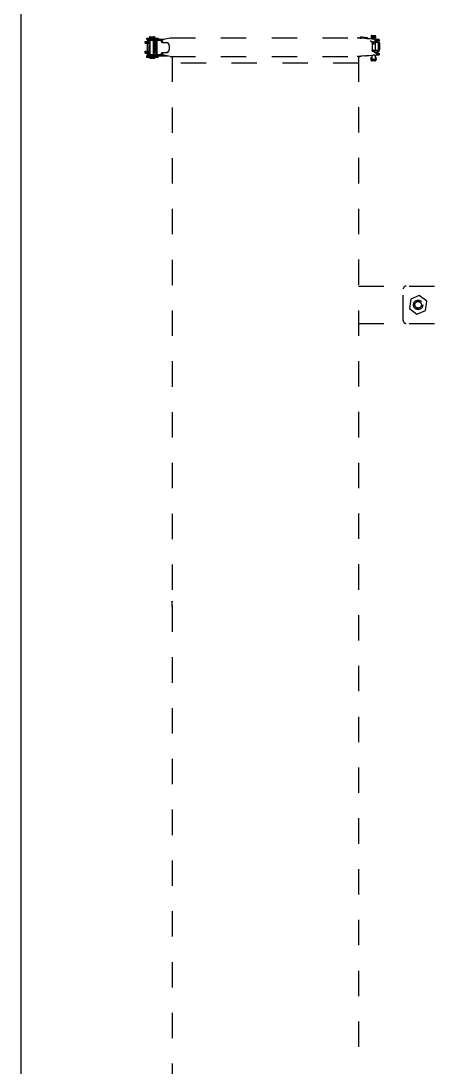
# Model space of a CAD drawing. Header units: millimetres. Extents: x 581 to 3895, y 0 to 3492.
# Drawn here: x 581 to 1037, y 777 to 1899 of the extents above; entities that cross this region are included whole.
import ezdxf

# ---------------------------------------------------------------- set-up
doc = ezdxf.new("R2010")
doc.units = ezdxf.units.MM
doc.header["$LTSCALE"] = 272.25
doc.linetypes.add('DOT', pattern=[0.2, 0.1, -0.1])
doc.layers.get('0').update_dxf_attribs({"linetype": 'CONTINUOUS'})

msp = doc.modelspace()

# ---------------------------------------------------------------- linework, layer by layer
msp.add_line((580.651, 3491.548), (580.651, 0))
at = {"linetype": 'DOT'}
for p, q in [((713.951, 1875.259), (713.951, 1876.759)), ((713.951, 1876.759), (719.485, 1876.759)), ((714.06, 1875.259), (713.951, 1875.259)), ((714.06, 1875.034), (714.06, 1876.234)), ((714.061, 1876.234), (719.485, 1876.234)), ((714.061, 1875.034), (719.485, 1875.034)), ((715.235, 1880.434), (715.235, 1879.234)), ((715.235, 1880.434), (727.87, 1880.434)), ((721.161, 1879.234), (715.235, 1879.234)), ((716.216, 1874.645), (716.216, 1866.259)), ((716.565, 1877.746), (716.565, 1879.234)), ((730.424, 1877.746), (716.565, 1877.746)), ((717.783, 1875.034), (717.783, 1866.259)), ((718.201, 1876.759), (718.201, 1877.746)), ((718.201, 1866.259), (718.201, 1875.034)), ((718.485, 1880.834), (718.485, 1880.684)), ((723.935, 1880.634), (718.535, 1880.634)), ((719.12, 1880.634), (719.12, 1880.484)), ((719.485, 1881.834), (722.985, 1881.834)), ((719.485, 1880.434), (719.485, 1880.584)), ((719.485, 1862.746), (719.485, 1877.746)), ((721.161, 1879.246), (731.612, 1879.246)), ((722.985, 1880.434), (722.985, 1880.584)), ((722.985, 1862.746), (722.985, 1877.746)), ((722.985, 1876.759), (726.349, 1876.759)), ((724.387, 1875.259), (722.985, 1875.259)), ((724.387, 1875.034), (722.985, 1875.034)), ((723.62, 1881.634), (723.585, 1881.634)), ((723.62, 1866.259), (723.62, 1875.034)), ((723.985, 1880.834), (723.985, 1880.684)), ((724.387, 1866.259), (724.387, 1875.259)), ((724.62, 1880.634), (724.62, 1880.484)), ((725.564, 1873.648), (725.564, 1867.631)), ((725.908, 1876.759), (725.908, 1875.38)), ((726.288, 1877.478), (726.288, 1876.759)), ((726.349, 1877.246), (726.349, 1863.246)), ((727.87, 1880.434), (727.87, 1879.246)), ((731.156, 1879.246), (731.156, 1877.246)), ((731.744, 1879.234), (734.144, 1879.234)), ((731.842, 1875.746), (738.624, 1875.746)), ((732.346, 1878.839), (740.811, 1880.702)), ((732.525, 1878.246), (732.525, 1877.746)), ((740.811, 1880.702), (941.379, 1880.702)), ((945.297, 1882.103), (945.297, 1880.469)), ((945.297, 1882.103), (951.157, 1880.895)), ((945.297, 1880.469), (946.141, 1880.295)), ((949.406, 1879.946), (945.524, 1880.361)), ((950.182, 1879.866), (949.406, 1879.946)), ((955.084, 1879.488), (953.147, 1879.619)), ((957.222, 1879.345), (955.084, 1879.488)), ((956.393, 1882.118), (956.393, 1882.357)), ((961.393, 1882.118), (956.393, 1882.118)), ((956.393, 1880.56), (956.393, 1880.799)), ((961.393, 1880.56), (956.393, 1880.56)), ((956.744, 1883.118), (961.041, 1883.118)), ((956.744, 1881.56), (961.041, 1881.56)), ((957.093, 1882.118), (957.093, 1881.56)), ((957.093, 1880.56), (957.093, 1879.354)), ((959.375, 1879.204), (957.222, 1879.345)), ((958.005, 1873.439), (962.658, 1877.169)), ((958.005, 1867.631), (958.005, 1873.648)), ((962.514, 1878.381), (958.806, 1875.863)), ((959.375, 1879.204), (959.995, 1879.164)), ((959.736, 1879.18), (960.056, 1879.159)), ((960.947, 1879.11), (959.995, 1879.164)), ((960.693, 1882.118), (960.693, 1881.56)), ((960.693, 1880.56), (960.693, 1879.124)), ((960.693, 1875.58), (960.693, 1866.948)), ((962.676, 1876.9), (960.853, 1875.686)), ((961.899, 1879.063), (960.947, 1879.11)), ((961.247, 1875.948), (962.814, 1875.948)), ((961.393, 1882.118), (961.393, 1882.357)), ((961.393, 1880.56), (961.393, 1880.799)), ((964.72, 1877.339), (963.686, 1877.339)), ((963.702, 1878.939), (964.72, 1878.939)), ((963.814, 1874.948), (963.814, 1867.948)), ((965.032, 1878.95), (965.032, 1877.35)), ((965.414, 1874.948), (965.414, 1867.948)), ((713.951, 1864.759), (713.951, 1866.259)), ((713.951, 1866.259), (719.485, 1866.259)), ((714.06, 1864.759), (713.951, 1864.759)), ((714.06, 1864.234), (714.06, 1865.434)), ((714.061, 1865.434), (719.485, 1865.434)), ((714.061, 1864.234), (719.485, 1864.234)), ((716.439, 1862.622), (716.441, 1862.427)), ((716.565, 1861.246), (716.565, 1862.746)), ((716.565, 1862.746), (730.424, 1862.746)), ((717.451, 1862.884), (717.451, 1863.984)), ((717.501, 1864.034), (719.485, 1864.034)), ((719.485, 1862.834), (717.501, 1862.834)), ((718.201, 1864.084), (718.201, 1864.234)), ((722.985, 1866.259), (724.387, 1866.259)), ((726.349, 1864.759), (722.985, 1864.759)), ((726.176, 1864.234), (722.985, 1864.234)), ((725.908, 1865.899), (725.908, 1864.759)), ((726.234, 1863.94), (726.234, 1864.759)), ((731.156, 1863.246), (731.156, 1861.246)), ((731.842, 1864.746), (738.624, 1864.746)), ((732.525, 1862.746), (732.525, 1862.246)), ((740.811, 1860.577), (732.525, 1862.401)), ((952.647, 1861.627), (954.461, 1861.75)), ((952.647, 1861.626), (953.015, 1861.651)), ((954.102, 1861.725), (956.529, 1861.888)), ((956.125, 1861.861), (958.213, 1861.999)), ((957.093, 1861.925), (957.093, 1857.86)), ((962.658, 1863.703), (958.005, 1867.839)), ((959.48, 1862.082), (958.213, 1861.999)), ((962.588, 1862.952), (958.947, 1865.932)), ((962.814, 1866.948), (959.007, 1866.948)), ((960.21, 1862.13), (959.48, 1862.082)), ((962.539, 1864.416), (960.448, 1865.667)), ((960.693, 1862.155), (960.693, 1857.86)), ((962.814, 1865.348), (960.981, 1865.348)), ((962.676, 1864.379), (961.22, 1865.348)), ((964.709, 1862.339), (963.68, 1862.339)), ((963.729, 1863.939), (964.709, 1863.939)), ((965.021, 1863.929), (965.021, 1862.329)), ((715.235, 1861.234), (715.235, 1860.034)), ((715.235, 1861.234), (737.824, 1861.234)), ((715.235, 1860.034), (727.87, 1860.034)), ((731.612, 1861.246), (716.565, 1861.246)), ((718.735, 1858.884), (718.735, 1859.984)), ((723.685, 1858.834), (718.785, 1858.834)), ((719.37, 1858.684), (719.37, 1858.834)), ((724.32, 1858.634), (719.42, 1858.634)), ((719.485, 1861.234), (719.485, 1861.246)), ((722.985, 1861.234), (722.985, 1861.246)), ((723.735, 1858.884), (723.735, 1859.984)), ((723.735, 1859.834), (724.32, 1859.834)), ((724.37, 1858.684), (724.37, 1859.784)), ((727.87, 1861.234), (727.87, 1860.034)), ((740.811, 1860.577), (941.373, 1860.577)), ((742.829, 1860.577), (742.829, 1276.838)), ((942.829, 1853.388), (742.829, 1853.388)), ((942.829, 1860.735), (942.829, 777.291)), ((949.934, 1861.401), (943.566, 1860.772)), ((943.85, 1860.798), (944.012, 1860.816)), ((949.406, 1861.333), (945.524, 1860.918)), ((951.916, 1861.575), (952.548, 1861.62)), ((952.064, 1861.581), (952.647, 1861.626)), ((955.993, 1859.418), (955.993, 1858.918)), ((955.993, 1859.418), (957.093, 1859.418)), ((955.993, 1857.86), (955.993, 1857.36)), ((955.993, 1857.86), (961.793, 1857.86)), ((960.293, 1855.86), (957.493, 1855.86)), ((960.693, 1859.418), (961.793, 1859.418)), ((961.793, 1859.418), (961.793, 1858.918)), ((961.793, 1857.86), (961.793, 1857.36)), ((942.829, 1614.448), (1768.829, 1614.448)), ((990.829, 1577.448), (990.829, 1611.448)), ((1008.072, 1604.371), (998.858, 1600.486)), ((998.858, 1600.486), (997.615, 1590.564)), ((997.615, 1590.564), (1005.586, 1584.526)), ((942.829, 1574.448), (1768.829, 1574.448)), ((742.829, 1271.038), (742.829, 694.448))]:
    msp.add_line(p, q, dxfattribs=at)
at = {"linetype": 'Continuous'}
for p, q in [((1016.044, 1598.333), (1008.072, 1604.371)), ((1014.801, 1588.411), (1016.044, 1598.333)), ((1005.586, 1584.526), (1014.801, 1588.411)), ((742.83, 1276.835), (742.83, 1276.838)), ((742.83, 1276.838), (742.838, 1276.545)), ((742.836, 1276.552), (742.83, 1276.835)), ((742.838, 1276.545), (742.83, 1276.833)), ((742.84, 1271.427), (742.83, 1271.038)), ((742.832, 1271.119), (742.84, 1271.427)), ((742.837, 1276.552), (742.84, 1276.448)), ((742.858, 1272.302), (742.855, 1272.135)), ((742.855, 1272.135), (742.858, 1272.302))]:
    msp.add_line(p, q, dxfattribs=at)
at = {"linetype": 'DOT'}
for points in [[(716.441, 1878.041), (716.439, 1877.848), (716.437, 1877.699), (716.434, 1877.552), (716.43, 1877.408), (716.426, 1877.266), (716.422, 1877.128), (716.417, 1876.993), (716.411, 1876.861), (716.406, 1876.759)], [(716.565, 1878.566), (716.561, 1878.559), (716.517, 1878.456), (716.483, 1878.35), (716.458, 1878.241), (716.444, 1878.129), (716.44, 1878.041)], [(953.015, 1879.628), (952.66, 1879.652), (952.064, 1879.698), (951.453, 1879.748), (950.825, 1879.804), (950.182, 1879.866)], [(964.693, 1878.969), (963.803, 1878.992), (962.851, 1879.024), (961.899, 1879.063)], [(716.377, 1864.224), (716.385, 1864.109), (716.392, 1863.991), (716.398, 1863.869), (716.405, 1863.743), (716.411, 1863.614), (716.417, 1863.481), (716.422, 1863.345), (716.426, 1863.206), (716.43, 1863.064), (716.434, 1862.919), (716.437, 1862.771), (716.439, 1862.622)], [(716.44, 1862.427), (716.444, 1862.339), (716.458, 1862.228), (716.483, 1862.118), (716.517, 1862.012), (716.561, 1861.91), (716.565, 1861.903)], [(959.48, 1862.082), (959.995, 1862.115), (960.947, 1862.169)], [(960.947, 1862.169), (961.899, 1862.216), (962.851, 1862.255), (963.803, 1862.287), (964.678, 1862.31)], [(949.934, 1861.401), (950.403, 1861.446), (950.918, 1861.493), (951.422, 1861.536), (951.916, 1861.575)]]:
    msp.add_lwpolyline(points, dxfattribs=at)
for radius in [5, 3.5]:
    msp.add_circle((1006.829, 1594.448), radius, dxfattribs=at)
for centre, radius, start, end in [((719.485, 1880.834), 1, 90, 180), ((718.535, 1880.684), 0.05, 180, 270), ((719.17, 1880.484), 0.05, 180, 270), ((719.435, 1880.584), 0.05, 0, 90), ((722.985, 1880.834), 1, 0, 90), ((723.035, 1880.584), 0.05, 90, 180), ((723.62, 1880.634), 1, 0, 90), ((723.935, 1880.684), 0.05, 270, 0), ((724.57, 1880.484), 0.05, 270, 0), ((701.272, 1878.119), 25.016, 358.005096, 358.569022), ((950.229, 1876.39), 4.6, 44.137961, 78.360995), ((957.393, 1882.357), 1, 130.42346, 180), ((957.393, 1880.799), 1, 130.42346, 180), ((953.476, 1873.641), 4.53, 2.226034, 19.381314), ((953.824, 1873.66), 4.181, 359.832413, 2.157219), ((960.393, 1882.357), 1, 0, 49.57654), ((960.393, 1880.799), 1, 0, 49.57654), ((960.865, 1884.431), 7.44, 284.981807, 287.206963), ((962.814, 1874.948), 1, 0, 90), ((960.981, 1884.032), 7.024, 287.264403, 287.964187), ((961.296, 1883.066), 6.008, 287.941502, 289.478142), ((961.791, 1881.673), 4.53, 289.45451, 291.300945), ((963.693, 1889.031), 11.692, 269.15777, 269.964143), ((962.814, 1874.948), 2.6, 0, 66.914312), ((717.501, 1863.984), 0.05, 90, 180), ((717.501, 1862.884), 0.05, 180, 270), ((718.151, 1864.084), 0.05, 270, 0), ((721.456, 1863.501), 4.796, 5.251873, 5.977984), ((716.688, 1863.056), 9.584, 4.844721, 5.290866), ((692.639, 1862.185), 33.65, 1.38044, 1.627674), ((975.583, 1867.7), 17.579, 180.224863, 180.908352), ((962.277, 1863.616), 0.854, 50.392806, 51.850236), ((962.814, 1867.948), 2.6, 270, 0), ((962.814, 1867.948), 1, 270, 0), ((962.359, 1863.716), 0.725, 48.705746, 50.39385), ((963.742, 1851.376), 12.564, 90.056112, 91.061516), ((718.785, 1859.984), 0.05, 90, 180), ((718.785, 1858.884), 0.05, 180, 270), ((719.42, 1858.684), 0.05, 180, 270), ((723.685, 1859.984), 0.05, 0, 90), ((723.685, 1858.884), 0.05, 270, 0), ((724.32, 1859.784), 0.05, 0, 90), ((724.32, 1858.684), 0.05, 270, 0), ((943.175, 1873.751), 12.991, 271.023993, 271.950966), ((943.101, 1875.961), 15.202, 271.949468, 272.76713), ((942.977, 1878.535), 17.779, 272.765855, 273.486116), ((942.785, 1881.676), 20.927, 273.485648, 274.113902), ((942.502, 1885.617), 24.878, 274.112931, 274.655214), ((946.924, 1894.877), 33.618, 276.0638, 276.525732), ((951.301, 1860.222), 1.315, 97.073127, 97.448142), ((957.493, 1858.918), 1.5, 180, 224.851488), ((957.493, 1857.36), 1.5, 180, 270), ((960.293, 1857.36), 1.5, 270, 0), ((960.293, 1858.918), 1.5, 315.148512, 0), ((993.829, 1611.448), 3, 90, 180), ((993.829, 1577.448), 3, 180, 270)]:
    msp.add_arc(centre, radius, start, end, dxfattribs=at)
at = {"linetype": 'Continuous'}
for centre, radius, start, end in [((780.176, 1277.426), 37.351, 181.34212, 181.502014), ((780.044, 1277.423), 37.218, 181.502891, 181.87093), ((648.198, 1274.046), 94.672, 1.309283, 1.453835), ((643.829, 1273.908), 99.042, 358.564306, 358.701419), ((644.065, 1273.903), 98.806, 358.56415, 358.700809), ((645.164, 1273.978), 97.707, 0.713841, 1.308029), ((640.56, 1273.984), 102.312, 358.700341, 358.964082), ((640.626, 1273.983), 102.246, 358.699841, 358.964238), ((643.106, 1273.937), 99.765, 359.061424, 0.001017), ((645.763, 1273.896), 97.108, 359.059473, 359.281593), ((642.542, 1273.931), 100.33, 359.284809, 359.515658), ((642.051, 1273.933), 100.82, 0.003005, 0.717597), ((638.273, 1273.97), 104.598, 359.514201, 359.662445), ((643.232, 1273.946), 99.639, 359.659567, 359.995769)]:
    msp.add_arc(centre, radius, start, end, dxfattribs=at)
at = {"linetype": 'DOT'}
for points in [[(716.216, 1874.645), (716.215, 1874.776), (716.229, 1874.906), (716.247, 1875.034)], [(716.606, 1877.014), (716.595, 1876.928), (716.578, 1876.842), (716.554, 1876.759)], [(725.564, 1873.648), (725.564, 1874.541), (725.847, 1875.47), (726.345, 1876.212)], [(943.408, 1880.517), (943.268, 1880.52), (943.129, 1880.529), (942.991, 1880.548)], [(962.708, 1878.523), (962.645, 1878.473), (962.581, 1878.424), (962.511, 1878.384)], [(962.658, 1877.169), (962.694, 1877.198), (962.741, 1877.242), (962.784, 1877.225)], [(962.676, 1876.9), (962.732, 1876.937), (962.788, 1876.974), (962.838, 1877.018)], [(963.662, 1877.551), (963.589, 1877.514), (963.513, 1877.482), (963.437, 1877.452)], [(963.702, 1878.939), (963.656, 1878.939), (963.61, 1878.94), (963.564, 1878.941)], [(726.345, 1865.067), (725.847, 1865.809), (725.564, 1866.738), (725.564, 1867.631)], [(958.082, 1865.64), (958.054, 1866.234), (958.016, 1866.827), (958.007, 1867.422)], [(962.776, 1864.263), (962.698, 1864.317), (962.62, 1864.372), (962.535, 1864.413)], [(962.588, 1862.952), (962.631, 1862.916), (962.676, 1862.88), (962.715, 1862.84)], [(962.802, 1863.611), (962.747, 1863.626), (962.695, 1863.665), (962.664, 1863.712)], [(962.676, 1864.379), (962.72, 1864.35), (962.764, 1864.321), (962.805, 1864.288)], [(962.802, 1863.611), (962.876, 1863.592), (962.95, 1863.573), (963.023, 1863.547)], [(964.709, 1862.339), (964.781, 1862.339), (964.852, 1862.339), (964.924, 1862.337)], [(943.018, 1860.735), (943.145, 1860.753), (943.273, 1860.763), (943.401, 1860.767)], [(943.566, 1860.772), (943.512, 1860.77), (943.457, 1860.768), (943.402, 1860.767)], [(943.85, 1860.799), (943.755, 1860.788), (943.661, 1860.779), (943.566, 1860.772)], [(944.521, 1860.822), (944.856, 1860.849), (945.19, 1860.882), (945.524, 1860.918)]]:
    msp.add_open_spline(points, degree=3, dxfattribs=at)
for points, knots in [([(716.966, 1876.759), (716.933, 1876.781), (716.812, 1876.865), (716.692, 1876.95), (716.606, 1877.014)], [0, 0, 0, 0, 0.27141573, 1, 1, 1, 1]), ([(725.83, 1877.746), (725.96, 1877.746), (726.231, 1877.645), (726.349, 1877.376), (726.349, 1877.246)], [0, 0, 0, 0, 0.50001754, 1, 1, 1, 1]), ([(726.249, 1876.757), (726.251, 1876.794), (726.261, 1876.958), (726.268, 1877.122), (726.272, 1877.248)], [0, 0, 0, 0, 0.22560843, 1, 1, 1, 1]), ([(731.156, 1877.246), (731.156, 1877.335), (731.079, 1877.507), (730.874, 1877.652), (730.652, 1877.73), (730.499, 1877.746), (730.424, 1877.746)], [0, 0, 0, 0, 0.27797157, 0.52863877, 0.76658701, 1, 1, 1, 1]), ([(731.156, 1877.746), (731.156, 1877.49), (731.186, 1877.012), (731.299, 1876.453), (731.445, 1876.093), (731.577, 1875.869), (731.74, 1875.746), (731.842, 1875.746)], [0, 0, 0, 0, 0.34472832, 0.64333021, 0.76410836, 0.86257239, 1, 1, 1, 1]), ([(731.612, 1879.246), (731.731, 1879.246), (731.975, 1879.192), (732.382, 1878.893), (732.525, 1878.498), (732.525, 1878.246)], [0, 0, 0, 0, 0.24113564, 0.48883992, 1, 1, 1, 1]), ([(733.21, 1875.746), (733.108, 1875.746), (732.946, 1875.869), (732.814, 1876.094), (732.668, 1876.453), (732.555, 1877.012), (732.525, 1877.49), (732.525, 1877.746)], [0, 0, 0, 0, 0.13722936, 0.23565622, 0.35643343, 0.65511997, 1, 1, 1, 1]), ([(737.056, 1875.746), (737.227, 1875.746), (737.594, 1875.667), (738.099, 1875.345), (738.568, 1874.841), (739.162, 1873.884), (739.681, 1872.329), (739.895, 1870.246), (739.68, 1868.163), (739.162, 1866.607), (738.567, 1865.651), (738.099, 1865.147), (737.594, 1864.825), (737.227, 1864.746), (737.056, 1864.746)], [0, 0, 0, 0, 0.0387655, 0.08245487, 0.13362364, 0.19326392, 0.33611951, 0.50000975, 0.66390026, 0.80675252, 0.86640446, 0.91758151, 0.96125669, 1, 1, 1, 1]), ([(941.379, 1880.702), (941.477, 1880.702), (942.017, 1880.68), (942.553, 1880.609), (942.991, 1880.548)], [0, 0, 0, 0, 0.18137908, 1, 1, 1, 1]), ([(943.408, 1880.517), (943.568, 1880.514), (944.275, 1880.487), (944.98, 1880.419), (945.524, 1880.361)], [0, 0, 0, 0, 0.22697643, 1, 1, 1, 1]), ([(955.498, 1877.577), (955.736, 1877.455), (956.694, 1876.882), (957.466, 1875.947), (957.749, 1875.145)], [0, 0, 0, 0, 0.23922754, 1, 1, 1, 1]), ([(955.498, 1877.577), (955.786, 1877.43), (956.352, 1877.127), (957.202, 1876.609), (957.898, 1876.141), (958.573, 1875.707), (958.806, 1875.863)], [0, 0, 0, 0, 0.25840326, 0.51741435, 0.77558791, 1, 1, 1, 1]), ([(962.708, 1878.522), (962.786, 1878.584), (963.044, 1878.767), (963.348, 1878.943), (963.57, 1878.94)], [0, 0, 0, 0, 0.30862328, 1, 1, 1, 1]), ([(963.464, 1877.337), (963.418, 1877.332), (963.189, 1877.269), (962.992, 1877.13), (962.841, 1877.017)], [0, 0, 0, 0, 0.19809955, 1, 1, 1, 1]), ([(963.521, 1877.341), (963.512, 1877.341), (963.493, 1877.34), (963.474, 1877.339), (963.464, 1877.337)], [0, 0, 0, 0, 0.49108381, 1, 1, 1, 1]), ([(965.032, 1878.95), (965.032, 1878.924), (964.864, 1878.971), (964.798, 1878.939), (964.72, 1878.939)], [0, 0, 0, 0, 0.25252681, 1, 1, 1, 1]), ([(964.72, 1877.339), (964.798, 1877.339), (964.864, 1877.371), (965.032, 1877.324), (965.032, 1877.35)], [0, 0, 0, 0, 0.74747318, 1, 1, 1, 1]), ([(726.349, 1863.246), (726.349, 1863.116), (726.231, 1862.847), (725.96, 1862.746), (725.83, 1862.746)], [0, 0, 0, 0, 0.49997202, 1, 1, 1, 1]), ([(726.225, 1864.001), (726.219, 1864.059), (726.21, 1864.138), (726.193, 1864.208), (726.182, 1864.234), (726.176, 1864.234)], [0, 0, 0, 0, 0.72948205, 0.92037279, 1, 1, 1, 1]), ([(726.275, 1863.141), (726.273, 1863.21), (726.264, 1863.452), (726.252, 1863.694), (726.238, 1863.866)], [0, 0, 0, 0, 0.28738679, 1, 1, 1, 1]), ([(730.424, 1862.746), (730.499, 1862.746), (730.652, 1862.762), (730.874, 1862.839), (731.079, 1862.985), (731.156, 1863.156), (731.156, 1863.246)], [0, 0, 0, 0, 0.23341326, 0.47136146, 0.7220235, 1, 1, 1, 1]), ([(731.842, 1864.746), (731.74, 1864.746), (731.577, 1864.623), (731.445, 1864.398), (731.299, 1864.039), (731.186, 1863.48), (731.156, 1863.002), (731.156, 1862.746)], [0, 0, 0, 0, 0.13743415, 0.23589966, 0.35667758, 0.65527639, 1, 1, 1, 1]), ([(732.525, 1862.246), (732.525, 1861.994), (732.382, 1861.599), (731.975, 1861.3), (731.731, 1861.246), (731.612, 1861.246)], [0, 0, 0, 0, 0.51116805, 0.75886967, 1, 1, 1, 1]), ([(732.525, 1862.746), (732.525, 1863.002), (732.555, 1863.48), (732.668, 1864.039), (732.814, 1864.398), (732.946, 1864.623), (733.108, 1864.746), (733.21, 1864.746)], [0, 0, 0, 0, 0.34488474, 0.64357439, 0.76435185, 0.86277722, 1, 1, 1, 1]), ([(958.082, 1865.64), (958.047, 1865.832), (957.925, 1866.506), (957.741, 1867.171), (957.57, 1867.631)], [0, 0, 0, 0, 0.28349802, 1, 1, 1, 1]), ([(958.947, 1865.932), (958.889, 1865.979), (958.684, 1866.054), (958.38, 1865.869), (958.185, 1865.722), (958.082, 1865.64)], [0, 0, 0, 0, 0.22930825, 0.59811837, 1, 1, 1, 1]), ([(963.605, 1862.339), (963.464, 1862.338), (963.136, 1862.496), (962.867, 1862.704), (962.717, 1862.841)], [0, 0, 0, 0, 0.4094134, 1, 1, 1, 1]), ([(962.776, 1864.263), (962.843, 1864.215), (963.065, 1864.07), (963.323, 1863.934), (963.509, 1863.937)], [0, 0, 0, 0, 0.3076883, 1, 1, 1, 1]), ([(963.029, 1863.548), (963.093, 1863.528), (963.307, 1863.461), (963.52, 1863.383), (963.662, 1863.314)], [0, 0, 0, 0, 0.29695891, 1, 1, 1, 1]), ([(963.605, 1862.339), (963.618, 1862.339), (963.642, 1862.339), (963.667, 1862.339), (963.678, 1862.339)], [0, 0, 0, 0, 0.53565827, 1, 1, 1, 1]), ([(965.021, 1863.928), (965.021, 1863.955), (964.853, 1863.908), (964.787, 1863.939), (964.709, 1863.939)], [0, 0, 0, 0, 0.25253847, 1, 1, 1, 1]), ([(964.924, 1862.337), (964.945, 1862.336), (964.975, 1862.335), (965.007, 1862.333), (965.017, 1862.33)], [0, 0, 0, 0, 0.66474146, 1, 1, 1, 1]), ([(965.017, 1862.33), (965.018, 1862.33), (965.019, 1862.33), (965.021, 1862.329), (965.021, 1862.328)], [0, 0, 0, 0, 0.6873926, 1, 1, 1, 1]), ([(943.018, 1860.735), (942.845, 1860.711), (942.299, 1860.64), (941.749, 1860.577), (941.373, 1860.577)], [0, 0, 0, 0, 0.31747339, 1, 1, 1, 1])]:
    msp.add_open_spline(points, degree=3, knots=knots, dxfattribs=at)
at = {"linetype": 'Continuous'}
msp.add_open_spline([(742.833, 1273.938), (742.833, 1274.153), (742.86, 1274.91), (742.863, 1275.667), (742.846, 1276.208)], degree=3, knots=[0, 0, 0, 0, 0.28401217, 1, 1, 1, 1], dxfattribs=at)

doc.saveas('drawing.dxf')
